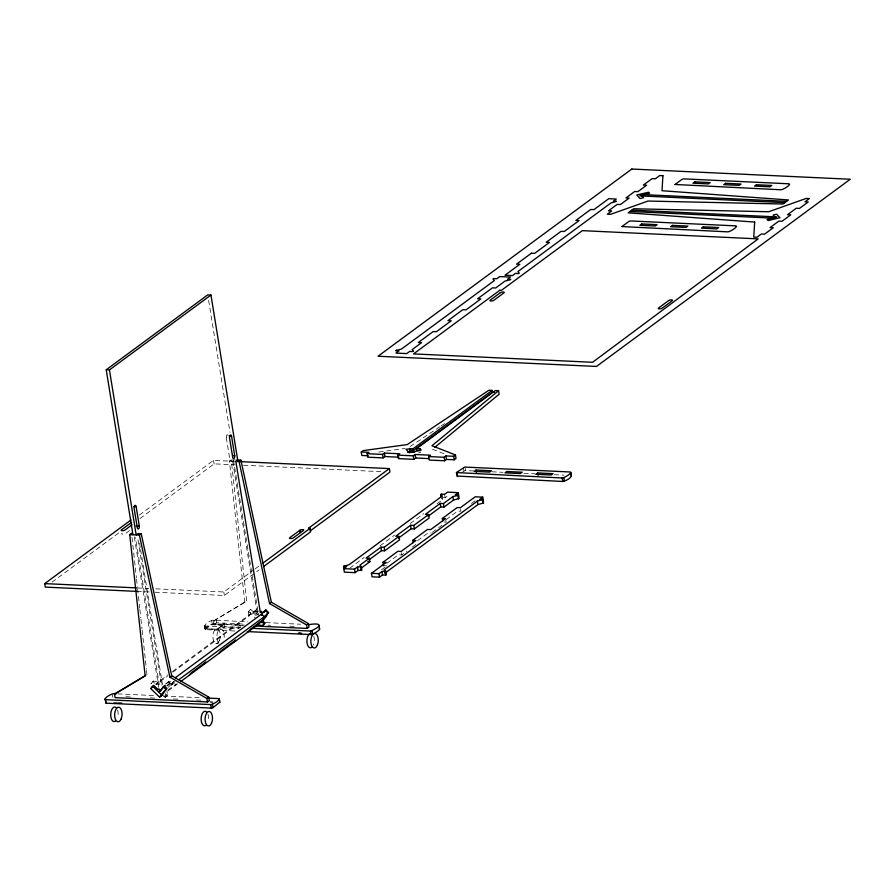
<?xml version="1.0" encoding="UTF-8"?>
<svg xmlns="http://www.w3.org/2000/svg" width="895" height="895" viewBox="0 0 895 895"><rect width="100%" height="100%" fill="white"/><g stroke="black" fill="none" stroke-linecap="round" stroke-linejoin="round"><path stroke-width="0.67" stroke-dasharray="4.47 3.36" d="M174.603 682.807L171.247 685.29L171.292 684.272L168.618 681.699L168.562 682.717L171.929 680.234M234.837 630.997L205.749 629.632C201.52 625.504 209.139 620.738 213.301 620.145L247.937 621.768M204.351 628.536L210.448 624.341L222.922 625.001L216.914 629.588L204.351 628.536L216.87 629.297L222.967 625.102M204.44 628.928L210.493 624.632L223.012 625.392M205.123 629.364L213.245 623.681L244.346 625.068M153.425 680.983L150.931 683.802L153.425 680.983L157.934 682.214L168.014 674.785M157.934 682.214L156.054 684.585L167.253 676.318M166.75 683.724L168.003 682.147L171.247 685.29M167.835 690.09L176.304 683.847L174.424 686.208L171.739 683.635L173.619 681.263L175.409 682.986M163.438 695.829L165.228 697.541L167.712 694.733L166.862 690.806M165.228 697.541L167.712 694.733M172.858 672.19L249.034 615.995L248.183 612.068L250.667 609.249L253.352 611.833L257.055 612.001L257.973 611.33L254.269 611.162L258.621 615.346L233.55 460.545M248.183 612.068L250.667 609.249M249.034 615.995L250.913 613.623L250.063 609.708M256.294 609.663L251.473 614.194L256.294 609.663L258.275 611.565M139.385 515.072L213.547 460.366L234.479 461.339M52.044 582.142L119.27 532.547M139.956 518.563L214.118 463.856L235.049 464.841M129.63 530.534L125.568 533.532A2.081 0.682 -9.2 0 1 122.76 534.192A2.081 0.682 -9.2 0 1 121.989 533.364M244.838 602.413L229.411 461.07L231.234 459.717L246.673 601.06L214.207 620.627L214.778 624.117L243.004 625.437M229.411 461.07L232.633 461.216L234.468 459.873M155.786 588.809L223.795 591.987L254.057 569.667M255.176 568.84L259.662 565.539M154.969 592.233L224.365 595.477L259.102 569.858M214.207 620.627L246.673 601.06M214.778 624.117L216.601 622.775L244.827 624.095M223.034 627.977L224.869 626.623L240.263 627.35L239.703 623.849L237.869 625.202L238.439 628.693L223.034 627.977L222.475 624.475L224.298 623.133L224.869 626.623M172.489 671.474L250.913 613.623M158.281 684.865L159.198 684.183L135.447 537.515M161.514 685.011L162.42 684.339L140.448 548.635M238.439 628.693L240.263 627.35M165.642 683.814L170.117 680.513M166.627 685.615L172.22 681.487M167.275 685.95L173.619 681.263M171.739 683.635L174.917 681.285M171.292 684.272L166.985 688.434M461.943 472.415L464.986 470.602L473.914 470.949M168.126 690.85L177.602 683.869M349.721 568.191L364.287 557.44M379.972 545.872L394.538 535.132M410.223 523.564L423.659 513.64M437.107 503.728L442.712 499.6L442.331 497.273M442.991 497.698L445.139 497.799L448.082 495.629M386.785 563.38L398.432 554.788L401.654 554.945L406.956 551.04M417.495 540.737L428.078 532.928L431.3 533.073M446.068 519.648L457.714 511.067L460.936 511.213L460.567 508.886M381.55 569.779L385.779 566.658M412.248 547.136L416.477 544.015L414.329 543.914M432.363 532.301L441.884 525.264M471.531 503.404L475.76 500.283M410.134 446.538L440.027 426.647M441.168 425.886L444.625 423.592M112.949 697.35L111.931 694.084M418.424 452.948L420.751 452.4M378.831 452.042L405.066 448.451M228.225 435.664A2.081 1.063 -87.3 0 0 226.882 435.059A2.081 1.063 -87.3 0 0 226.312 437.633L228.46 437.733M491.926 471.788L503.001 472.314M523.788 473.287L534.863 473.802M554.262 474.708L563.951 475.167M232.622 459.784L235.385 459.918M243.418 465.232L381.572 471.687M443.976 522.042L446.124 522.143L445.744 519.816M383.619 565.718L386.841 565.875M137.74 587.959L148.85 588.485M136.924 591.394L149.409 591.975M265.938 622.607L300.575 624.229M267.929 625.169L270.491 625.292M289.745 626.187L296.156 626.489M204.597 625.974L239.815 627.753M216.478 628.883L221.378 629.118M215.796 643.315L218.425 643.438M155.495 684.015L159.198 684.183M117.771 693.871L153.795 695.56M163.483 696.008L200.894 697.764M125.904 696.724L131.028 696.959M150.282 697.865L155.417 698.1M173.373 698.939L179.794 699.241M196.475 700.024L201.61 700.259M209.766 701.646L212.54 701.769M210.392 702.463L212.898 702.586M432.542 449.223L444.904 454.078M258.666 613.836L255.176 610.479L253.296 612.851L256.272 615.715M254.415 612.023L257.391 614.887M248.788 611.621L255.444 618.009M152.81 681.442L154.6 683.153M165.318 693.468L167.108 695.18M441.313 498.101L442.712 499.6M165.262 694.475L165.832 697.093M465.221 468.23L465.601 470.557M463.353 467.47L463.923 470.96M444.58 494.308L445.139 497.799M401.284 552.618L401.654 554.945M208.636 300.384L230.004 432.375M232.633 461.216L257.055 612.001M226.312 437.633L229.456 457.043A2.081 1.063 -87.3 0 0 230.518 458.363M213.547 460.366L214.118 463.856M223.795 591.987L224.365 595.477M216.031 619.273L216.601 622.775M213.301 620.145L213.871 623.647M211.623 620.548L212.182 624.039M205.179 626.142L205.749 629.632M204.72 625.639L205.279 629.129M139.553 543.153L140.224 547.259M137.975 539.707L161.704 686.185M134.306 536.81L158.695 687.405M132.012 537.414L135.19 566.513M135.335 567.889L136.398 577.599M136.543 578.975L137.45 587.299M137.606 588.675L139.721 608.074M139.877 609.461L140.784 617.774M140.929 619.161L141.992 628.861M142.148 630.248L145.326 659.346M145.471 660.734L146.377 669.046M146.534 670.433L146.981 674.595M313.765 636.233A7.283 3.703 -87.3 0 1 313.351 645.094M218.827 642.968A7.283 3.703 -87.3 0 1 217.127 633.951A7.283 3.703 -87.3 0 1 221.691 629.241A7.283 3.703 -87.3 0 1 224.186 637.441M117.569 710.026A7.283 3.703 -87.3 0 1 117.715 717.264M207.987 714.255A7.283 3.703 -87.3 0 1 208.132 721.493M219.353 640.697A7.283 3.703 -87.3 0 0 217.44 628.928A7.283 3.703 -87.3 0 0 213.066 638.75A7.283 3.703 -87.3 0 0 219.353 640.697"/><path stroke-width="1.34" d="M151.792 687.729L153.672 685.357L158.023 689.553L161.245 689.698L164.3 685.861L166.985 688.434L160.72 696.321M165.217 685.19L158.807 692.204L160.921 690.638M163.595 693.211L161.48 694.777L152.553 686.185L150.673 688.546L159.601 697.138L165.866 689.262L163.181 686.678M189.248 675.277L191.116 672.906L205.94 661.976L204.06 664.347M218.883 653.406L220.763 651.045L235.586 640.115L233.707 642.476M248.53 631.546L250.399 629.185L263.108 619.81M260.4 622.786L268.545 612.538L265.86 609.965L263.98 612.325L260.277 612.158L235.855 461.372L237.69 460.019L210.963 295.037L207.741 294.891L106.225 369.769L132.952 534.751M180.779 681.52L257.961 624.587L259.841 622.215L264.965 622.998L262.28 620.425M262.224 621.432L266.923 615.525M257.961 624.587L262.47 625.806L264.349 623.446M264.965 622.998L262.47 625.806M175.286 677.761L261.553 614.127L265.86 609.965M179.089 679.506L264.226 616.7L268.545 612.538M116.384 693.804C113.374 691.79 102.578 698.861 105.498 699.666L210.772 704.589C213.211 704.566 221.658 698.995 218.895 698.603L207.819 698.089M105.028 699.174L106.057 703.168L211.343 708.09L213.021 707.688L219.722 702.127M456.45 472.56L562.194 477.986C564.633 477.964 573.068 472.381 570.316 471.989L464.74 467.067L456.45 472.56L456.83 474.887M457.021 476.05L562.765 481.476C566.535 480.626 573.74 477.236 570.507 473.153M252.278 628.346L310.464 631.064C319.325 627.764 324.818 622.059 308.887 624.62M247.3 631.579L311.024 634.555C313.463 634.533 321.898 628.95 319.146 628.57M434.69 447.444L499.13 394.214L498.56 390.712L431.972 445.732L455.465 454.951L456.025 458.441L454.201 459.795L446.504 459.426L444.67 460.78L429.276 460.064L428.705 456.562L430.54 455.219L415.135 454.492L413.311 455.846L397.917 455.13L398.476 458.62L413.882 459.336L415.705 457.994L428.537 458.587M106.225 369.769L109.447 369.915L210.963 295.037M136.924 591.394L45.321 587.109L44.75 583.607L131.039 519.961M131.565 522.378L121.418 529.862A2.081 0.682 -9.2 0 0 122.19 530.701A2.081 0.682 -9.2 0 0 124.998 530.03L132.102 524.794M109.447 369.915L136.174 534.897L137.998 533.554L141.22 533.7L171.695 675.747L208.736 697.127L209.307 700.617L207.483 701.971L115.086 697.652L114.526 694.151L145.158 675.938L129.73 534.595L131.554 533.252M129.73 534.595L139.396 535.053L141.22 533.7M235.855 461.372L239.077 461.518L240.912 460.175L271.375 602.212L308.428 623.602L308.988 627.093L307.164 628.435L255.836 626.041M368.225 455.768L361.815 455.465L361.244 451.975L363.068 450.632L407.27 444.569L488.894 390.265L492.116 390.41L492.395 392.167L413.535 450.33L409.832 450.163L411.431 451.885L414.665 452.031M399.025 457.211L384.906 456.551L383.082 457.893L367.688 457.177L367.118 453.687L368.941 452.333L361.244 451.975M367.118 453.687L382.512 454.403L384.347 453.06L399.741 453.776L397.917 455.13M299.881 530.254L289.723 537.738A2.081 0.682 -9.2 0 0 290.495 538.566A2.081 0.682 -9.2 0 0 293.303 537.906L303.461 530.422A2.081 0.682 -9.2 0 0 302.678 529.583A2.081 0.682 -9.2 0 0 299.881 530.254L300.25 532.581M420.18 448.91L420.471 450.655L416.757 450.476L416.477 448.731L420.18 448.91L421.176 449.972L409.272 452.792L405.972 449.256L413.255 448.585L492.116 390.41M310.162 530.925L389.94 472.079L389.381 468.588L308.473 528.263L310.084 528.341L310.643 531.831L263.589 566.546M416.477 448.731L495.338 390.567L498.56 390.712M263.018 563.056L310.084 528.341M114.526 694.151L145.807 675.289M428.705 456.562L444.11 457.289L445.934 455.935L453.631 456.293L455.465 454.951M207.483 701.971L206.913 698.48L169.871 677.101L171.695 675.747M307.164 628.435L306.593 624.945L269.552 603.566L271.375 602.212M260.277 612.158L261.195 611.486M158.023 689.553L158.941 688.881M159.601 697.138L162.543 694.967M361.513 567.911L369.903 561.724L369.344 558.234L359.902 565.192L361.3 566.692L361.86 570.182L358.034 570.484L355.08 572.655L344.34 572.151L343.501 566.334L349.151 564.689L442.141 496.098L440.743 494.611L441.358 494.152L444.58 494.308L447.522 492.138L458.262 492.642L459.113 498.459L453.452 500.104L444.009 507.062L440.787 506.917L428.078 516.281M476.028 470.054L474.205 471.397L489.61 472.124L491.433 470.77L476.028 470.054L476.408 472.381M368.796 560.013L381.505 550.638L384.727 550.794L399.55 539.864L398.98 536.362L384.156 547.304L380.934 547.147L366.122 558.077L369.344 558.234M398.443 538.152L411.141 528.777L414.363 528.923L429.186 517.992L428.627 514.502L413.803 525.432L410.581 525.287L395.758 536.217L398.98 536.362M458.262 492.642L455.32 494.812L458.542 494.957L457.938 495.405L452.881 496.602L443.439 503.572L440.217 503.415L425.405 514.356L428.627 514.502M343.501 566.334L346.723 566.49L343.781 568.661L354.521 569.164L357.463 566.994L361.3 566.692M383.619 565.718L383.049 562.228L397.872 551.298L401.094 551.443L415.918 540.513L412.696 540.367L413.065 542.694M412.696 540.367L427.508 529.437L430.73 529.583L445.553 518.653L442.331 518.496L442.712 520.834M442.331 518.496L457.155 507.566L460.377 507.722L475.2 496.792L482.718 497.139L483.278 500.629M384.917 573.192L477.896 504.601L483.557 502.956L482.998 499.466L477.337 501.111L384.347 569.69L385.745 571.189L386.316 574.691L385.7 575.138L382.478 574.982L379.536 577.163L372.018 576.805L371.447 573.315L386.271 562.384L383.049 562.228M206.913 698.48L208.736 697.127M306.593 624.945L308.428 623.602M371.447 573.315L378.977 573.661L381.919 571.491L385.745 571.189M482.718 497.139L479.776 499.309L482.998 499.466M537.626 472.929L535.803 474.283L551.197 474.999L553.02 473.656L537.626 472.929L538.007 475.256M121.686 703.034L113.933 703.022M407.728 452.467L410.111 451.908L409.552 448.406M211.231 707.509L210.616 707.542M786.627 201.319L641.681 194.539L639.858 195.882L784.803 202.662M631.892 210.124L776.838 216.903L775.014 218.246L630.069 211.466M492.395 392.167L494.543 392.267M229.422 436.189L231.57 436.29L234.714 455.7A2.081 1.063 -87.3 0 1 234.009 458.385A2.081 1.063 -87.3 0 1 232.678 457.2L229.534 437.789A2.081 1.063 -87.3 0 1 230.239 435.093A2.081 1.063 -87.3 0 1 231.57 436.29M232.566 455.6L234.714 455.7M236.761 459.985L240.912 460.175M240.061 461.607L389.381 468.588M134.004 506.57L136.152 506.671L139.296 526.081A2.081 1.063 -87.3 0 1 138.591 528.777A2.081 1.063 -87.3 0 1 137.259 527.58L134.116 508.17A2.081 1.063 -87.3 0 1 134.821 505.485A2.081 1.063 -87.3 0 1 136.152 506.671M136.074 525.936L139.296 526.081M367.755 561.624L369.903 561.724M44.75 583.607L136.353 587.892M301.481 633.313L298.975 633.201L301.525 633.604M299.019 633.492L298.393 633.224M265.256 610.412L267.929 612.997M261.553 614.127L264.226 616.7M239.077 461.518L269.552 603.566M139.396 535.053L169.871 677.101M570.786 472.493L571.346 475.983M563.884 477.583L564.443 481.074M562.194 477.986L562.765 481.476M482.383 499.913L482.953 503.404M477.337 501.111L477.896 504.601M456.92 473.063L457.479 476.554M453.631 456.293L454.201 459.795M457.938 495.405L458.497 498.907M452.881 496.602L453.452 500.104M445.934 455.935L446.504 459.426M444.11 457.289L444.67 460.78M443.439 503.572L444.009 507.062M441.358 494.152L441.727 496.49M440.743 494.611L441.123 496.938M440.217 503.415L440.787 506.917M415.135 454.492L415.705 457.994M413.255 448.585L413.535 450.33M413.311 455.846L413.882 459.336M413.803 525.432L414.363 528.923M410.581 525.287L411.141 528.777M384.347 453.06L384.906 456.551M382.512 454.403L383.082 457.893M384.156 547.304L384.727 550.794M385.141 571.648L385.7 575.138M380.934 547.147L381.505 550.638M384.347 569.69L384.727 572.028M381.919 571.491L382.478 574.982M378.977 573.661L379.536 577.163M360.685 567.139L361.256 570.641M357.463 566.994L358.034 570.484M354.521 569.164L355.08 572.655M319.045 625.571L319.616 629.062M312.142 630.662L312.713 634.152M310.464 631.064L311.024 634.555M261.161 611.285L261.832 615.391M219.364 699.107L219.924 702.597M212.462 704.197L213.021 707.688M210.772 704.589L211.343 708.09M105.498 699.666L106.057 703.168M311.717 647.309A7.283 3.703 -87.3 0 1 307.063 643.136A7.283 3.703 -87.3 0 1 309.513 633.727M115.522 721.113A7.283 3.703 -87.3 0 1 110.723 714.132A7.283 3.703 -87.3 0 1 116.16 707.654M205.94 725.342A7.283 3.703 -87.3 0 1 201.14 718.361A7.283 3.703 -87.3 0 1 206.577 711.883M662.938 175.711L662.009 190.713L788.45 199.965L782.968 204.015L648.002 201.051L610.558 214.341L607.336 214.196L611.699 210.974L608.477 210.817L617.203 204.384L620.425 204.53L629.163 198.097L625.941 197.94L634.667 191.508L637.889 191.653L646.615 185.22L643.393 185.064L652.131 178.62L655.353 178.776L659.716 175.554L662.938 175.711M754.675 222.072L753.758 237.085L756.98 237.231L761.343 234.009L764.565 234.166L773.302 227.722L770.08 227.576L778.807 221.132L782.029 221.278L790.755 214.845L787.533 214.688L796.27 208.255L799.492 208.401L808.219 201.968L804.997 201.811L809.36 198.589L806.138 198.444L768.693 211.746L633.716 208.77L628.234 212.82L754.675 222.072M621.991 226.558L727.859 231.861C730.298 231.839 738.733 226.256 735.97 225.876L630.695 220.953L629.006 221.345L621.991 226.558M675.087 184.482L780.955 189.785C783.393 189.762 791.829 184.18 789.077 183.799L683.802 178.877L682.113 179.268L675.087 184.482M631.814 169.032L378.037 356.232L596.473 366.447L850.25 179.246L631.814 169.032M396.328 350.314L395.724 350.762L398.946 350.918L396.004 353.089L406.744 353.592L409.686 351.422L412.908 351.567L413.524 351.12L412.125 349.621L421.567 342.662L418.345 342.505L433.158 331.575L436.38 331.721L451.203 320.79L447.981 320.645L462.804 309.704L466.026 309.86L480.85 298.93L477.628 298.773L492.44 287.843L495.662 288L505.104 281.03L510.161 279.833L510.765 279.385L507.543 279.24L510.486 277.058L499.746 276.566L496.803 278.737L493.581 278.58L492.966 279.027L494.364 280.527L401.385 349.117L396.328 350.314M531.417 253.195L516.594 264.126L519.816 264.282L504.993 275.212L512.522 275.57L515.464 273.389L518.686 273.546L519.29 273.098L517.903 271.599L610.882 203.008L616.543 201.364L613.321 201.207L616.263 199.037L608.745 198.69L593.922 209.62L590.7 209.475L575.877 220.405L579.099 220.55L564.275 231.481L561.053 231.335L546.241 242.265L549.463 242.422L534.639 253.352L531.417 253.195M499.835 290.26L413.546 353.905L592.591 362.285L758.177 238.875L582.343 230.653L501.446 290.338L499.835 290.26M500.372 292.676L490.214 300.161A2.081 0.682 -9.2 0 0 490.986 301A2.081 0.682 -9.2 0 0 493.794 300.328L503.952 292.844A2.081 0.682 -9.2 0 0 503.169 292.005A2.081 0.682 -9.2 0 0 500.372 292.676M643.829 194.64L642.006 195.983L643.606 197.705L640.037 198.556L636.748 195.02L648.651 192.201L649.636 193.264L643.829 194.64M694.8 181.853L692.965 183.206L708.37 183.922L710.194 182.58L694.8 181.853M641.693 223.929L639.869 225.283L655.263 225.999L657.087 224.656L641.693 223.929M725.588 183.296L723.764 184.65L739.158 185.366L740.993 184.012L725.588 183.296M672.492 225.372L670.657 226.715L686.062 227.442L687.886 226.088L672.492 225.372M756.387 184.739L754.563 186.082L769.957 186.809L771.781 185.455L756.387 184.739M703.28 226.815L701.456 228.158L716.861 228.885L718.685 227.531L703.28 226.815M774.69 216.803L772.866 218.145L767.06 219.521L768.044 220.584L779.948 217.765L776.659 214.229L773.09 215.08L774.69 216.803M668.677 300.541L658.519 308.037A2.081 0.682 -9.2 0 0 659.302 308.864A2.081 0.682 -9.2 0 0 662.099 308.204L672.257 300.709A2.081 0.682 -9.2 0 0 671.474 299.881A2.081 0.682 -9.2 0 0 668.677 300.541M506.827 471.497L505.004 472.84L520.398 473.556L522.232 472.213L506.827 471.497M317.289 645.273A7.283 3.703 -87.3 0 0 315.387 633.515A7.283 3.703 -87.3 0 0 311.001 643.326A7.283 3.703 -87.3 0 0 317.289 645.273M121.093 719.077A7.283 3.703 -87.3 0 0 119.192 707.307A7.283 3.703 -87.3 0 0 114.806 717.119A7.283 3.703 -87.3 0 0 121.093 719.077M211.511 723.305A7.283 3.703 -87.3 0 0 209.609 711.536A7.283 3.703 -87.3 0 0 205.235 721.348A7.283 3.703 -87.3 0 0 211.511 723.305"/></g></svg>
